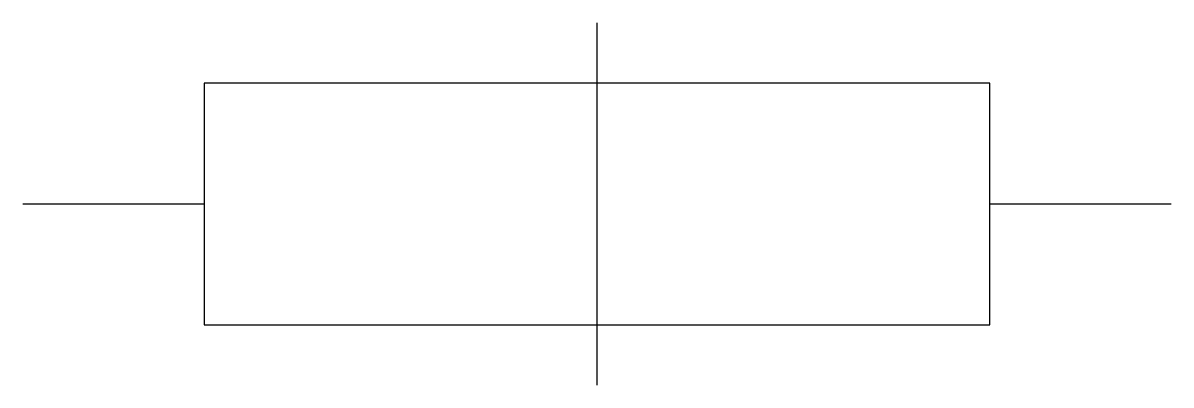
# Model space of a CAD drawing. Extents: x 326 to 335.5, y 99.5 to 102.5.
import ezdxf

# ---------------------------------------------------------------- set-up
doc = ezdxf.new("R2010")
doc.units = 0
doc.header["$MEASUREMENT"] = 0

msp = doc.modelspace()

# ---------------------------------------------------------------- linework, layer by layer
for p, q in [((330.75, 99.5), (330.75, 102.5)), ((327.5, 101), (326, 101)), ((335.5, 101), (334, 101))]:
    msp.add_line(p, q)
msp.add_lwpolyline([(327.5, 102), (327.5, 100), (334, 100), (334, 102)], close=True)

doc.saveas('drawing.dxf')
